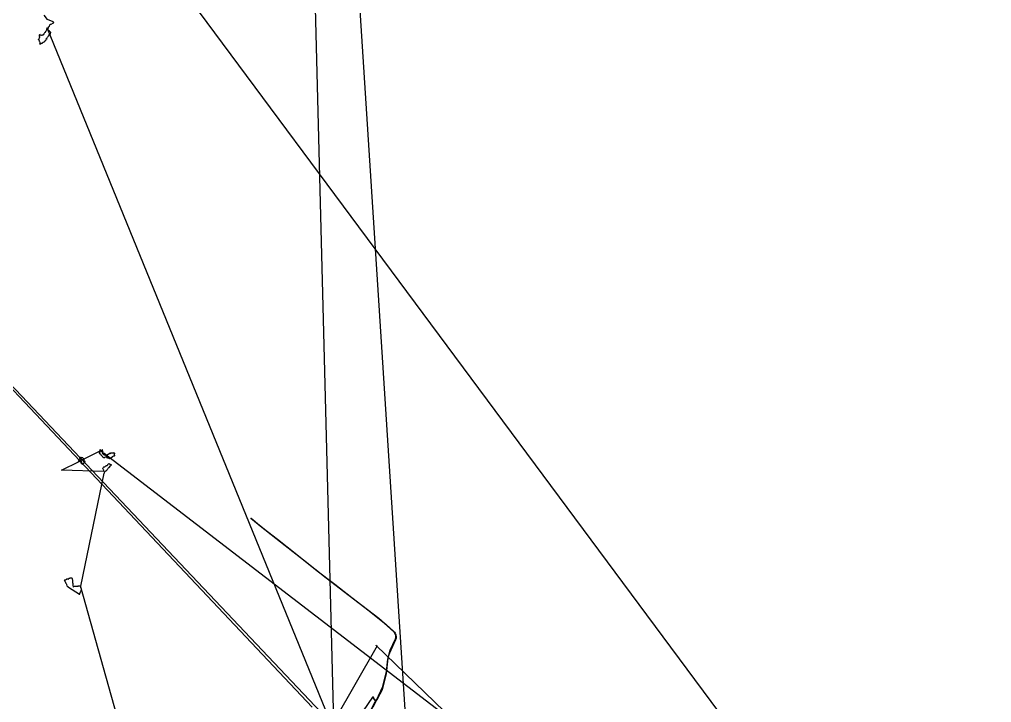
# Model space of a CAD drawing. Extents: x 106.571 to 106.803, y 16.491 to 16.899.
# Drawn here: x 106.7047 to 106.7995, y 16.6285 to 16.6951 of the extents above; entities that cross this region are included whole.
import ezdxf

# ---------------------------------------------------------------- set-up
doc = ezdxf.new("R2010")
doc.units = 0
doc.header["$MEASUREMENT"] = 0
doc.layers.add('Tracklog', color=7, linetype='Continuous')

msp = doc.modelspace()

# ---------------------------------------------------------------- linework, layer by layer
at = {"layer": 'Tracklog', "color": 18}
for points in [[(106.799538, 16.591692, 298.630005), (106.571375, 16.899074, 422.640015)], [(106.617683, 16.750518, 612.97998), (106.735236, 16.626286, 400.529999)], [(106.733234, 16.628009, 400.049988), (106.617703, 16.750488, 604.809998)], [(106.736626, 16.715757, 538.960022), (106.751034, 16.491732, 442.339996)], [(106.735359, 16.626498, 409.660004), (106.733132, 16.712763, 425.040009)], [(106.735232, 16.626097, 423.600006), (106.707359, 16.694311, 461.089996), (106.707317, 16.694191, 513.960022), (106.707326, 16.694161, 510.600006), (106.707325, 16.694132, 505.309998), (106.70732, 16.694097, 501.950012), (106.707306, 16.694084, 500.980011), (106.707287, 16.694013, 498.579987), (106.707233, 16.693963, 498.100006), (106.707205, 16.69393, 497.619995), (106.707164, 16.69385, 497.619995), (106.707117, 16.69381, 498.100006), (106.707086, 16.693762, 498.579987), (106.70706, 16.693711, 498.100006), (106.707039, 16.693659, 497.619995), (106.707019, 16.693637, 496.660004), (106.706995, 16.693603, 496.660004), (106.70699, 16.693597, 496.660004), (106.706944, 16.693568, 495.700012), (106.706927, 16.693567, 496.660004), (106.706929, 16.693574, 497.619995), (106.706858, 16.693575, 497.619995), (106.706796, 16.693552, 496.179993), (106.706755, 16.693557, 496.179993), (106.706727, 16.693543, 496.179993), (106.706689, 16.693603, 495.220001), (106.706686, 16.693642, 494.26001), (106.706685, 16.693642, 495.220001), (106.706639, 16.693608, 492.809998), (106.70663, 16.693606, 492.329987), (106.706607, 16.693579, 490.890015), (106.706607, 16.693562, 490.890015), (106.706594, 16.693531, 490.890015), (106.706594, 16.693491, 488.970001), (106.706617, 16.693446, 489.929993), (106.706619, 16.693395, 490.410004), (106.706595, 16.693305, 490.410004), (106.706591, 16.693282, 490.410004), (106.706555, 16.693222, 490.410004), (106.706529, 16.693141, 489.929993), (106.706526, 16.693141, 490.410004), (106.706532, 16.693145, 489.929993), (106.706548, 16.693126, 490.410004), (106.706575, 16.693108, 490.410004), (106.706583, 16.693071, 489.929993), (106.70659, 16.692997, 489.450012), (106.706585, 16.692997, 489.929993), (106.706634, 16.692976, 489.450012), (106.706671, 16.692909, 488.970001), (106.706671, 16.69291, 488.970001), (106.706673, 16.692806, 489.929993), (106.706638, 16.692774, 488.01001), (106.706676, 16.692765, 487.529999), (106.706673, 16.692695, 487.529999), (106.706711, 16.692724, 485.119995), (106.706741, 16.692749, 485.119995), (106.706746, 16.692744, 486.079987), (106.706714, 16.692717, 490.890015), (106.706819, 16.692808, 491.850006), (106.706846, 16.69281, 489.929993), (106.706919, 16.692807, 488.01001), (106.706928, 16.692835, 488.01001), (106.706986, 16.692892, 487.049988), (106.707001, 16.692911, 487.529999), (106.70707, 16.692933, 488.970001), (106.70709, 16.692942, 488.970001), (106.707107, 16.692958, 488.970001), (106.707129, 16.692969, 489.450012), (106.707178, 16.693026, 490.890015), (106.707191, 16.693057, 490.410004), (106.707207, 16.69305, 491.369995), (106.707207, 16.693075, 491.369995), (106.707261, 16.693125, 490.890015), (106.707256, 16.69315, 491.850006), (106.707294, 16.693215, 491.850006), (106.707297, 16.693214, 491.850006), (106.707303, 16.693174, 492.329987), (106.707291, 16.693204, 494.26001), (106.707285, 16.693219, 494.73999), (106.70732, 16.693267, 495.220001), (106.707363, 16.693328, 495.220001), (106.707415, 16.693383, 495.700012), (106.707412, 16.693396, 496.660004), (106.707429, 16.693406, 497.619995), (106.707484, 16.693477, 501.459991), (106.707502, 16.693519, 501.459991), (106.70755, 16.693516, 500.5), (106.707537, 16.693529, 500.5), (106.707565, 16.693599, 501.950012), (106.707583, 16.693633, 502.429993), (106.707623, 16.693669, 503.869995), (106.707614, 16.693695, 505.790009), (106.707651, 16.693734, 508.190002), (106.707665, 16.693724, 508.190002), (106.707666, 16.69368, 506.75), (106.707671, 16.693681, 506.269989), (106.707675, 16.693697, 505.790009), (106.70764, 16.693743, 505.790009), (106.707656, 16.693791, 507.230011), (106.707673, 16.693801, 507.709991), (106.707721, 16.693813, 507.709991), (106.707733, 16.693815, 506.75), (106.707719, 16.693811, 505.790009), (106.707744, 16.693843, 506.269989), (106.707715, 16.693849, 506.269989), (106.707696, 16.693864, 506.269989), (106.70767, 16.693881, 506.269989), (106.707639, 16.693942, 506.75), (106.707621, 16.693935, 506.75), (106.707585, 16.693964, 506.269989), (106.707586, 16.694001, 504.829987), (106.707591, 16.69401, 503.390015), (106.707588, 16.69401, 503.390015), (106.707562, 16.694023, 505.309998), (106.707518, 16.694048, 505.790009), (106.707451, 16.694098, 505.790009), (106.707459, 16.694115, 505.309998), (106.70744, 16.694182, 506.269989), (106.707435, 16.694201, 506.75), (106.707402, 16.694209, 510.119995), (106.707437, 16.694182, 512.039978), (106.707469, 16.694206, 512.52002), (106.707478, 16.694223, 512.52002), (106.707478, 16.694258, 513), (106.707493, 16.694302, 513.960022), (106.707504, 16.694391, 512.039978), (106.707506, 16.694394, 511.559998), (106.707561, 16.69443, 510.119995), (106.707596, 16.694473, 511.559998), (106.707609, 16.694493, 512.52002), (106.707627, 16.694547, 512.52002), (106.707592, 16.694592, 512.52002), (106.707594, 16.694595, 512.039978), (106.707595, 16.69458, 511.559998), (106.707642, 16.694571, 512.52002), (106.707638, 16.694571, 513.47998), (106.707623, 16.694581, 513.960022), (106.707662, 16.694641, 518.77002), (106.70769, 16.694672, 519.25), (106.707696, 16.694669, 519.72998), (106.707735, 16.694658, 520.210022), (106.707742, 16.69463, 523.580017), (106.707771, 16.69467, 525.97998), (106.707998, 16.694784, 522.609985), (106.708009, 16.694794, 518.289978), (106.708013, 16.694804, 520.690002), (106.708007, 16.694817, 524.539978), (106.707952, 16.694883, 524.539978), (106.707393, 16.6951, 522.609985), (106.707067, 16.695535, 521.650024)], [(106.725733, 16.58603, 528.380005), (106.71064, 16.639842, 439.459991), (106.710647, 16.639823, 440.420013), (106.710639, 16.639814, 442.339996), (106.710614, 16.639816, 443.790009), (106.710583, 16.639805, 443.309998), (106.710571, 16.639813, 443.790009), (106.710505, 16.639824, 444.269989), (106.710469, 16.639812, 444.269989), (106.710406, 16.639798, 444.269989), (106.710417, 16.639787, 443.309998), (106.710412, 16.63981, 442.339996), (106.71035, 16.639807, 442.339996), (106.710323, 16.639777, 443.309998), (106.710319, 16.639763, 442.820007), (106.710347, 16.63977, 442.820007), (106.710281, 16.639794, 441.859985), (106.710232, 16.639789, 440.420013), (106.710176, 16.63978, 439.940002), (106.710134, 16.639787, 440.420013), (106.71011, 16.639766, 438.5), (106.710113, 16.63977, 438.019989), (106.710116, 16.639769, 440.420013), (106.710053, 16.639786, 440.420013), (106.710009, 16.639768, 440.420013), (106.709949, 16.639754, 439.459991), (106.709962, 16.639722, 441.859985), (106.709923, 16.639756, 439.459991), (106.709936, 16.639778, 439.940002), (106.709918, 16.639838, 440.420013), (106.709903, 16.639865, 440.420013), (106.709892, 16.639861, 438.980011), (106.709898, 16.639873, 438.019989), (106.70992, 16.63992, 439.940002), (106.709921, 16.640018, 440.420013), (106.709912, 16.640043, 440.899994), (106.70988, 16.640149, 440.899994), (106.709881, 16.640155, 441.380005), (106.709893, 16.64019, 442.820007), (106.709844, 16.640196, 442.339996), (106.709892, 16.640211, 442.339996), (106.709881, 16.640298, 443.790009), (106.709871, 16.640397, 445.230011), (106.709861, 16.640475, 445.230011), (106.709847, 16.640534, 443.790009), (106.70983, 16.64055, 444.269989), (106.70979, 16.640552, 441.859985), (106.709802, 16.640559, 441.859985), (106.709797, 16.64057, 440.899994), (106.709764, 16.640579, 439.940002), (106.709692, 16.640578, 439.459991), (106.709674, 16.640577, 439.459991), (106.709583, 16.640585, 438.980011), (106.709566, 16.640576, 438.019989), (106.709481, 16.640547, 436.579987), (106.709437, 16.640501, 435.609985), (106.709439, 16.640497, 436.100006), (106.70946, 16.640498, 436.579987), (106.709407, 16.640499, 437.059998), (106.709375, 16.640501, 437.540009), (106.709274, 16.640487, 437.540009), (106.709255, 16.640473, 438.019989), (106.709229, 16.640456, 438.5), (106.709217, 16.640439, 436.100006), (106.709195, 16.640418, 435.609985), (106.709129, 16.640409, 429.850006), (106.709096, 16.640419, 430.329987), (106.709061, 16.640389, 430.329987), (106.709042, 16.640386, 427.440002), (106.709045, 16.640398, 427.440002), (106.70904, 16.640413, 425.519989), (106.709053, 16.640364, 425.040009), (106.709087, 16.640318, 426), (106.70911, 16.640273, 426.959991), (106.709115, 16.640232, 427.440002), (106.709157, 16.640186, 427.920013), (106.709186, 16.640158, 427.440002), (106.709177, 16.640159, 429.850006), (106.709163, 16.640134, 430.329987), (106.709165, 16.640133, 430.329987), (106.709204, 16.6401, 431.290009), (106.709239, 16.640063, 429.369995), (106.709262, 16.64, 429.850006), (106.70925, 16.639966, 426.480011), (106.709261, 16.639938, 426.480011), (106.709288, 16.639896, 426.480011), (106.709309, 16.639884, 424.559998), (106.709308, 16.639851, 425.040009), (106.709331, 16.639828, 424.559998), (106.709388, 16.639757, 425.040009), (106.709391, 16.639754, 424.559998), (106.70939, 16.639753, 426.959991), (106.709411, 16.639753, 429.369995), (106.709388, 16.639761, 432.25), (106.709406, 16.639742, 430.329987), (106.709414, 16.639739, 430.329987), (106.709444, 16.639701, 429.369995), (106.709439, 16.6397, 429.369995), (106.710532, 16.639033, 415.910004), (106.710519, 16.639026, 421.190002), (106.710548, 16.639029, 421.190002), (106.710562, 16.639055, 424.079987), (106.710532, 16.639123, 425.040009), (106.710552, 16.639133, 429.850006), (106.710581, 16.639149, 429.369995), (106.710578, 16.639202, 429.369995), (106.710555, 16.639215, 429.850006), (106.710586, 16.639182, 429.850006), (106.710621, 16.639215, 430.809998), (106.710636, 16.639257, 433.209991), (106.710664, 16.639318, 433.690002), (106.71065, 16.639338, 434.170013), (106.710676, 16.639363, 434.170013), (106.710701, 16.639421, 434.649994), (106.710708, 16.639458, 435.130005), (106.710701, 16.639475, 435.130005), (106.710727, 16.639531, 436.579987), (106.710686, 16.639573, 437.540009), (106.710686, 16.63957, 437.540009), (106.710682, 16.639596, 438.980011), (106.710663, 16.639639, 438.5), (106.710664, 16.639712, 438.019989), (106.710665, 16.639779, 439.459991), (106.710636, 16.639818, 439.459991), (106.710656, 16.63982, 438.019989), (106.712942, 16.650831, 545.200012), (106.712943, 16.650854, 545.690002), (106.712977, 16.650886, 545.200012), (106.712972, 16.650902, 546.169983), (106.713016, 16.650969, 544.719971), (106.713111, 16.651068, 543.76001), (106.71318, 16.651145, 543.280029), (106.71323, 16.651196, 542.799988), (106.713236, 16.651206, 542.799988), (106.713246, 16.651228, 544.23999), (106.713278, 16.651275, 544.23999), (106.713342, 16.651332, 540.880005), (106.713374, 16.651366, 539.919983), (106.71343, 16.651404, 539.440002), (106.71355, 16.651539, 543.280029), (106.713587, 16.651573, 543.76001), (106.713665, 16.651668, 542.320007), (106.713666, 16.651673, 543.280029), (106.713606, 16.651648, 542.799988), (106.713568, 16.651674, 544.719971), (106.713511, 16.65168, 547.130005), (106.713495, 16.651701, 548.090027), (106.713496, 16.651712, 548.090027), (106.713453, 16.651721, 548.570007), (106.713395, 16.651781, 551.450012), (106.713372, 16.651728, 550.48999), (106.713317, 16.651709, 552.409973), (106.713269, 16.651656, 550.969971), (106.713247, 16.651635, 550.969971), (106.71325, 16.651621, 553.380005), (106.713213, 16.65156, 552.900024), (106.713166, 16.651554, 550.969971), (106.713127, 16.651547, 553.380005), (106.713102, 16.651521, 554.340027), (106.713077, 16.651511, 553.859985), (106.713043, 16.651468, 553.380005), (106.712998, 16.651451, 552.900024), (106.712966, 16.651421, 552.900024), (106.712943, 16.651429, 552.409973), (106.712886, 16.651413, 550.48999), (106.712827, 16.651346, 550.969971), (106.712761, 16.65131, 550.969971), (106.712775, 16.651292, 551.450012), (106.712794, 16.651262, 550.48999), (106.712827, 16.651215, 549.530029), (106.712857, 16.651161, 548.570007), (106.712879, 16.651088, 548.090027), (106.712873, 16.651087, 550.01001), (106.712884, 16.651064, 548.570007), (106.712889, 16.65103, 547.130005), (106.712889, 16.651001, 546.650024), (106.712888, 16.651005, 547.609985), (106.708757, 16.651125, 444.75), (106.710483, 16.651992, 520.210022), (106.710505, 16.652005, 523.090027), (106.710503, 16.652002, 521.169983), (106.710491, 16.652017, 520.210022), (106.710511, 16.652034, 520.210022), (106.710516, 16.65204, 518.289978), (106.710517, 16.652048, 519.72998), (106.710516, 16.652017, 519.25), (106.710521, 16.652034, 521.650024), (106.710521, 16.652043, 523.090027), (106.710519, 16.651992, 524.539978), (106.710516, 16.652029, 524.059998), (106.710496, 16.652114, 519.25), (106.710465, 16.652127, 518.289978), (106.710434, 16.652139, 516.849976), (106.710415, 16.652131, 519.25), (106.710415, 16.652122, 519.25), (106.710424, 16.652111, 519.72998), (106.710433, 16.65211, 519.72998), (106.710477, 16.652089, 516.849976), (106.710497, 16.652096, 516.369995), (106.710533, 16.652115, 515.400024), (106.710568, 16.652132, 516.369995), (106.710591, 16.652176, 517.809998), (106.710613, 16.652189, 519.72998), (106.71064, 16.652196, 521.169983), (106.710633, 16.652257, 524.539978), (106.710643, 16.652287, 526.460022), (106.710642, 16.652301, 525.97998), (106.710615, 16.652356, 524.059998), (106.71059, 16.652368, 523.090027), (106.710579, 16.652369, 523.090027), (106.710528, 16.652281, 524.059998), (106.710515, 16.652262, 524.539978), (106.710524, 16.652265, 524.539978), (106.710533, 16.652273, 526.460022), (106.710542, 16.652274, 526.940002), (106.710548, 16.652275, 526.940002), (106.710561, 16.652295, 526.940002), (106.710568, 16.652329, 526.940002), (106.710568, 16.652334, 527.900024), (106.710609, 16.652367, 526.940002), (106.710636, 16.652347, 526.940002), (106.710647, 16.65238, 525.97998), (106.710665, 16.652388, 525.5), (106.710703, 16.652375, 525.5), (106.710777, 16.652359, 525.97998), (106.710795, 16.652359, 527.419983), (106.710828, 16.652361, 526.460022), (106.71085, 16.652323, 526.460022), (106.710849, 16.652337, 526.940002), (106.71087, 16.65226, 526.940002), (106.71088, 16.652275, 527.900024), (106.710917, 16.652279, 527.419983), (106.710987, 16.652238, 528.380005), (106.710983, 16.652209, 525.97998), (106.710982, 16.652205, 526.460022), (106.710992, 16.652191, 526.940002), (106.710939, 16.652146, 526.940002), (106.710942, 16.652129, 528.859985), (106.71094, 16.652109, 528.380005), (106.710943, 16.652105, 528.859985), (106.710943, 16.652107, 530.299988), (106.711017, 16.652032, 529.820007), (106.711052, 16.651993, 530.299988), (106.711051, 16.651957, 529.820007), (106.711063, 16.651942, 530.789978), (106.711058, 16.651921, 530.789978), (106.711014, 16.651857, 529.820007), (106.710995, 16.65188, 530.789978), (106.710991, 16.651887, 531.75), (106.710982, 16.651853, 530.789978), (106.710943, 16.651807, 529.820007), (106.710911, 16.651801, 530.299988), (106.710908, 16.651795, 531.27002), (106.710892, 16.651759, 530.299988), (106.710885, 16.651752, 530.299988), (106.710871, 16.651738, 529.340027), (106.710821, 16.651762, 528.380005), (106.710828, 16.651743, 530.789978), (106.710825, 16.651696, 531.27002), (106.710787, 16.651714, 530.789978), (106.71076, 16.651766, 528.859985), (106.710706, 16.651814, 526.460022), (106.710697, 16.651852, 525.02002), (106.710691, 16.651854, 524.059998), (106.710718, 16.651887, 521.650024), (106.710701, 16.651895, 521.169983), (106.710673, 16.65191, 520.210022), (106.710665, 16.651941, 518.289978), (106.710709, 16.651937, 518.289978), (106.71072, 16.651988, 524.059998), (106.710708, 16.652001, 524.059998), (106.710652, 16.652027, 522.130005), (106.710624, 16.652001, 521.169983), (106.710597, 16.651973, 521.169983), (106.710585, 16.651985, 520.690002), (106.710582, 16.651981, 518.289978), (106.710607, 16.65198, 519.25), (106.710577, 16.652009, 517.809998), (106.71055, 16.652024, 516.369995), (106.710535, 16.652025, 515.880005), (106.710451, 16.65199, 516.849976), (106.710409, 16.651943, 517.330017), (106.712473, 16.652982, 537.51001), (106.71256, 16.653031, 550.01001), (106.712584, 16.653026, 551.929993), (106.712623, 16.653018, 556.73999), (106.71272, 16.652953, 561.549988), (106.71272, 16.652947, 561.070007), (106.712742, 16.652924, 563.469971), (106.712767, 16.652916, 567.320007), (106.712812, 16.652871, 571.159973), (106.712828, 16.652788, 569.719971), (106.712742, 16.652808, 558.659973), (106.712767, 16.652772, 558.659973), (106.712778, 16.652748, 559.140015), (106.712795, 16.652718, 559.140015), (106.712865, 16.652673, 558.659973), (106.712915, 16.652656, 557.700012), (106.712938, 16.652636, 556.73999), (106.712944, 16.652634, 556.73999), (106.712973, 16.652636, 556.26001), (106.713058, 16.652599, 552.900024), (106.713089, 16.652588, 552.409973), (106.713102, 16.652569, 551.929993), (106.713139, 16.652572, 550.48999), (106.713129, 16.652543, 549.530029), (106.713175, 16.652498, 548.570007), (106.713226, 16.652429, 550.969971), (106.713255, 16.652394, 551.450012), (106.713263, 16.652388, 552.409973), (106.713263, 16.652392, 551.929993), (106.713228, 16.652364, 552.900024), (106.713203, 16.652345, 553.859985), (106.713224, 16.652331, 557.219971), (106.713225, 16.652334, 556.73999), (106.713222, 16.652347, 556.73999), (106.71318, 16.652399, 555.299988), (106.713163, 16.652408, 556.73999), (106.713141, 16.652417, 558.179993), (106.713073, 16.652416, 555.780029), (106.71298, 16.65237, 555.780029), (106.712938, 16.652339, 558.179993), (106.712938, 16.652334, 558.179993), (106.712937, 16.652318, 560.590027), (106.712935, 16.652339, 559.140015), (106.712864, 16.652377, 559.140015), (106.712819, 16.652416, 559.619995), (106.712768, 16.652464, 560.590027), (106.712751, 16.652488, 561.549988), (106.71273, 16.652506, 561.070007), (106.712723, 16.652542, 561.070007), (106.712659, 16.65261, 560.109985), (106.712643, 16.652601, 560.590027), (106.71263, 16.652619, 561.549988), (106.712551, 16.652695, 559.619995), (106.712548, 16.6527, 559.619995), (106.712552, 16.652729, 558.659973), (106.712483, 16.652786, 558.659973), (106.712461, 16.652796, 559.140015), (106.712452, 16.652792, 559.140015), (106.712489, 16.652781, 560.109985), (106.712485, 16.652787, 562.51001), (106.712479, 16.652809, 561.070007), (106.712486, 16.652797, 560.590027), (106.712493, 16.652855, 562.030029), (106.712504, 16.65287, 562.98999), (106.712535, 16.652968, 563.469971), (106.712555, 16.653032, 561.070007), (106.712534, 16.653082, 559.619995), (106.712523, 16.653125, 559.619995), (106.712537, 16.653148, 560.109985), (106.712634, 16.653082, 559.140015), (106.712684, 16.653045, 559.619995), (106.712776, 16.653106, 560.109985), (106.712772, 16.653119, 561.549988), (106.712749, 16.65311, 562.030029), (106.712739, 16.653091, 562.51001), (106.712761, 16.653011, 563.469971), (106.712764, 16.652947, 564.429993), (106.712803, 16.652928, 564.429993), (106.712817, 16.652835, 563.950012), (106.712889, 16.652753, 562.51001), (106.713148, 16.65255, 562.51001), (106.713144, 16.652575, 550.01001), (106.713151, 16.652575, 550.01001), (106.713203, 16.652584, 550.01001), (106.713271, 16.652649, 548.090027), (106.713279, 16.652651, 546.650024), (106.713306, 16.652665, 544.719971), (106.713315, 16.652688, 543.76001), (106.713349, 16.652692, 543.76001), (106.713382, 16.652715, 542.799988), (106.713439, 16.652752, 541.840027), (106.713483, 16.652785, 539.919983), (106.713517, 16.652779, 537.51001), (106.713507, 16.652781, 537.030029), (106.713487, 16.652783, 537.030029), (106.71349, 16.652745, 537.51001), (106.713468, 16.652748, 537.98999), (106.713506, 16.652772, 537.51001), (106.71351, 16.652796, 537.51001), (106.713519, 16.652793, 538.47998), (106.713528, 16.652786, 539.919983), (106.71357, 16.65279, 538.47998), (106.713583, 16.652801, 537.030029), (106.713605, 16.65282, 536.549988), (106.713682, 16.652828, 535.109985), (106.713773, 16.652826, 532.710022), (106.713823, 16.652834, 529.820007), (106.713866, 16.652823, 527.419983), (106.713873, 16.652838, 524.539978), (106.713881, 16.652834, 524.059998), (106.713877, 16.65283, 523.090027), (106.713886, 16.652835, 521.650024), (106.713885, 16.652835, 523.090027), (106.713873, 16.652858, 524.539978), (106.713863, 16.652848, 528.380005), (106.71389, 16.652871, 528.859985), (106.713901, 16.652862, 528.380005), (106.713881, 16.65283, 528.380005), (106.713915, 16.652812, 525.5), (106.71392, 16.652794, 525.02002), (106.713941, 16.652753, 523.580017), (106.713929, 16.652717, 524.539978), (106.713929, 16.652782, 522.130005), (106.713932, 16.652736, 523.580017), (106.713923, 16.652699, 524.539978), (106.713919, 16.652639, 525.02002), (106.713925, 16.65259, 524.539978), (106.713946, 16.652583, 522.130005), (106.713944, 16.652546, 524.059998), (106.713956, 16.652546, 525.02002), (106.713966, 16.652545, 525.02002), (106.71392, 16.652538, 523.090027), (106.71389, 16.652531, 522.609985), (106.713853, 16.652509, 525.5), (106.713867, 16.652525, 525.5), (106.71384, 16.652511, 525.97998), (106.713791, 16.652481, 527.419983), (106.713749, 16.652441, 528.859985), (106.713715, 16.652427, 528.859985), (106.71371, 16.652395, 529.820007), (106.713674, 16.652383, 532.710022), (106.71367, 16.652382, 535.109985), (106.713655, 16.652359, 537.030029), (106.713646, 16.65237, 538.47998), (106.713628, 16.652364, 537.98999), (106.713611, 16.652334, 538.960022), (106.713577, 16.652317, 539.440002), (106.713534, 16.652289, 541.840027), (106.71352, 16.652248, 542.799988), (106.713521, 16.652246, 542.320007), (106.713507, 16.652248, 547.130005), (106.71351, 16.652251, 541.840027), (106.713501, 16.652232, 541.840027), (106.713481, 16.652233, 542.799988), (106.713467, 16.652238, 542.320007), (106.713455, 16.652261, 543.76001), (106.713445, 16.652273, 544.23999), (106.713423, 16.6523, 544.719971), (106.713395, 16.652313, 545.200012), (106.713341, 16.652309, 548.090027), (106.713301, 16.652316, 549.530029), (106.713298, 16.652337, 550.48999), (106.713305, 16.652336, 551.450012), (106.713336, 16.652321, 550.01001), (106.713343, 16.652357, 549.049988), (106.713355, 16.652376, 548.090027), (106.713347, 16.652384, 548.570007), (106.713334, 16.652387, 548.090027), (106.713353, 16.652384, 547.130005), (106.71335, 16.652384, 547.130005), (106.713325, 16.652394, 546.169983), (106.713316, 16.6524, 546.169983), (106.713309, 16.652382, 548.090027), (106.713327, 16.652412, 548.570007), (106.71332, 16.652421, 550.01001), (106.71333, 16.652402, 547.609985), (106.713321, 16.652418, 548.570007), (106.713307, 16.652441, 549.530029), (106.713294, 16.652461, 550.01001), (106.713256, 16.652514, 550.01001), (106.713251, 16.652522, 550.01001), (106.713243, 16.652551, 549.530029), (106.713182, 16.652586, 549.530029), (106.713131, 16.652589, 549.049988), (106.713056, 16.652631, 550.01001), (106.713051, 16.652657, 550.48999), (106.713036, 16.652684, 550.48999), (106.71304, 16.652705, 550.48999), (106.713008, 16.652758, 550.969971), (106.712971, 16.652775, 551.450012), (106.747063, 16.626563, 520.690002)], [(106.738828, 16.627382, 416.390015), (106.739517, 16.628702, 418.790009), (106.740134, 16.630015, 424.079987), (106.740482, 16.631499, 431.769989), (106.74061, 16.632681, 436.100006), (106.740861, 16.633555, 437.540009), (106.741378, 16.634685, 435.130005), (106.741406, 16.634784, 434.649994), (106.741412, 16.634834, 434.170013), (106.741413, 16.634887, 434.170013), (106.741409, 16.634945, 433.690002), (106.741393, 16.635004, 433.690002), (106.74137, 16.635065, 433.690002), (106.74128, 16.63528, 433.209991), (106.741248, 16.635325, 433.209991), (106.741204, 16.635365, 432.730011), (106.740555, 16.63593, 434.170013), (106.739754, 16.636643, 438.019989), (106.738625, 16.637517, 440.899994), (106.737098, 16.638686, 447.630005), (106.735445, 16.639959, 451), (106.733733, 16.641271, 452.440002), (106.732378, 16.642356, 456.76001), (106.730793, 16.643613, 462.529999), (106.730158, 16.644127, 467.820007), (106.729427, 16.644676, 468.779999), (106.728869, 16.64513, 471.660004), (106.728106, 16.645742, 477.910004), (106.727282, 16.646404, 484.160004), (106.727283, 16.646411, 485.600006), (106.727307, 16.64638, 482.23999), (106.727321, 16.646349, 479.839996), (106.727286, 16.646346, 478.869995), (106.727307, 16.646372, 477.910004), (106.727291, 16.646385, 480.320007), (106.727271, 16.646373, 481.279999), (106.727293, 16.646382, 476.950012), (106.727284, 16.646395, 477.429993), (106.727278, 16.646379, 479.350006), (106.727334, 16.646356, 483.200012), (106.727315, 16.646358, 481.279999), (106.727299, 16.646363, 481.279999), (106.727315, 16.646383, 479.839996), (106.7273, 16.646388, 476.470001), (106.72729, 16.646398, 475.51001), (106.72728, 16.646406, 475.029999), (106.727271, 16.646411, 475.029999), (106.727271, 16.646411, 475.51001), (106.727274, 16.646417, 475.029999), (106.727267, 16.646414, 477.429993), (106.727263, 16.646429, 478.390015), (106.727277, 16.646438, 477.910004), (106.72728, 16.64644, 476.950012), (106.727274, 16.646441, 475.98999), (106.727289, 16.646424, 477.910004), (106.727269, 16.64642, 477.910004), (106.727254, 16.646416, 477.910004), (106.727266, 16.646423, 477.429993), (106.727271, 16.646414, 477.429993), (106.727285, 16.646394, 477.429993), (106.72731, 16.646369, 477.429993), (106.727348, 16.64634, 477.429993), (106.727397, 16.646304, 477.910004), (106.728168, 16.645704, 475.98999), (106.729226, 16.644844, 466.380005), (106.730605, 16.643772, 462.049988), (106.732395, 16.642371, 454.359985), (106.734605, 16.640622, 449.070007), (106.736855, 16.638895, 444.269989), (106.738809, 16.637402, 437.540009), (106.740445, 16.636066, 428.399994), (106.741157, 16.635418, 422.160004), (106.741254, 16.635318, 418.309998), (106.74134, 16.635213, 417.829987), (106.741363, 16.635168, 417.829987), (106.741401, 16.635054, 418.309998), (106.741438, 16.634882, 417.829987), (106.741441, 16.634829, 417.829987), (106.741436, 16.634771, 417.829987), (106.74142, 16.634709, 417.829987), (106.741395, 16.634643, 417.829987), (106.741362, 16.634564, 418.309998), (106.740774, 16.633289, 421.190002), (106.740669, 16.632998, 422.160004), (106.740646, 16.632894, 422.640015), (106.740628, 16.632788, 423.119995), (106.74047, 16.631289, 425.519989), (106.740072, 16.629691, 424.559998), (106.739572, 16.62878, 420.709991), (106.739467, 16.628643, 419.75), (106.739412, 16.628671, 420.230011), (106.739137, 16.628931, 421.190002), (106.739148, 16.628978, 418.790009), (106.739149, 16.629002, 418.790009), (106.739209, 16.628995, 420.230011), (106.739197, 16.628985, 421.679993), (106.739168, 16.628946, 426), (106.739163, 16.628942, 426), (106.739277, 16.628754, 424.079987), (106.739394, 16.628614, 423.119995), (106.739391, 16.628581, 423.119995), (106.73938, 16.628544, 423.119995), (106.73936, 16.628505, 423.600006), (106.739332, 16.628462, 424.079987), (106.73899, 16.627811, 427.440002)], [(106.747102, 16.626655, 367.359985), (106.739446, 16.634062, 436.100006), (106.73954, 16.633976, 417.350006), (106.739594, 16.633979, 417.829987), (106.73958, 16.633974, 419.75), (106.735359, 16.626591, 417.350006)], [(106.660836, 16.514317, 228.449997), (106.739142, 16.628967, 419.269989), (106.739161, 16.628973, 429.369995), (106.73914, 16.628968, 426), (106.739117, 16.628964, 425.519989), (106.739115, 16.628979, 425.040009), (106.739134, 16.628992, 425.040009), (106.739146, 16.62899, 428.399994), (106.739143, 16.629013, 431.290009), (106.739194, 16.629008, 433.209991), (106.73917, 16.628941, 438.980011), (106.739153, 16.628963, 442.339996), (106.739185, 16.628942, 438.980011), (106.739229, 16.628932, 428.890015), (106.739261, 16.628827, 427.920013), (106.739458, 16.628585, 426.480011), (106.739437, 16.628541, 426.480011), (106.739163, 16.628018, 426)]]:
    msp.add_polyline3d(points, dxfattribs=at)

doc.saveas('drawing.dxf')
